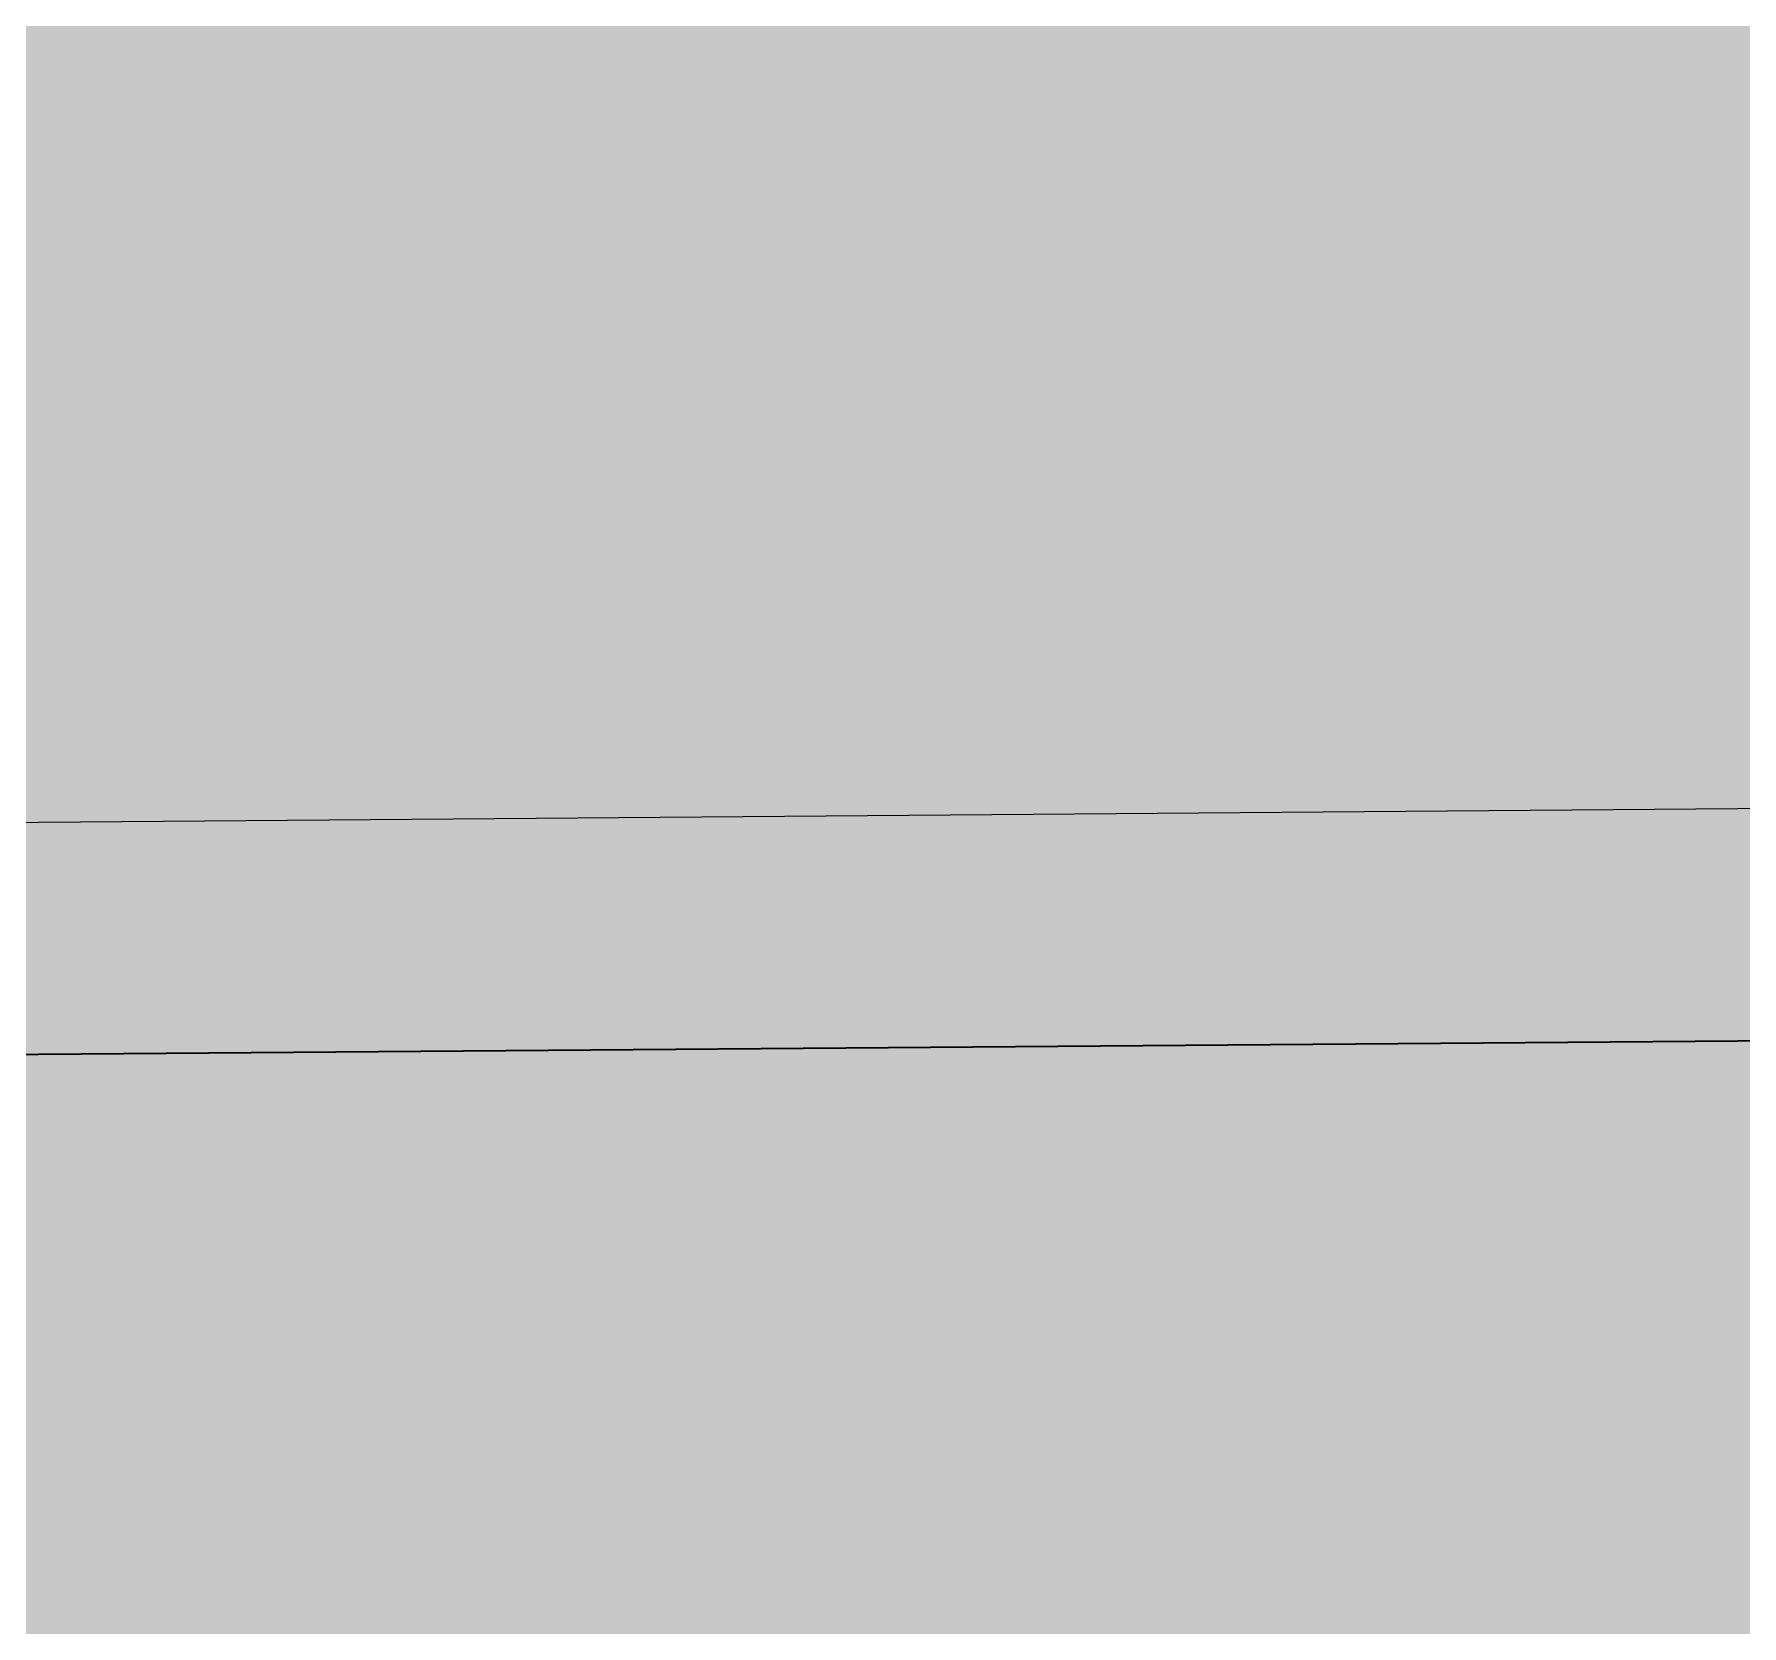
# Model space of a CAD drawing. Header units: metres. Extents: x -1147.3 to -1090.7, y 3.4 to 26.8.
# Drawn here: x -1144.34 to -1141.393, y 20.332 to 23.08 of the extents above; entities that cross this region are included whole.
import ezdxf

# ---------------------------------------------------------------- set-up
doc = ezdxf.new("R2010")
doc.units = ezdxf.units.M
for name, color, linetype, lineweight in [('A-DETL', 7, 'Continuous', 13), ('A-DETL-GENF', 7, 'Continuous', 9), ('S-BEAM', 7, 'Continuous', 50)]:
    doc.layers.add(name, color=color, linetype=linetype, lineweight=lineweight)

# ---------------------------------------------------------------- blocks, each defined once
blk = doc.blocks.new('03_SFR_ACS_Abutment_BR08_Retaining wall CS - ABUTMENT EAST_BR8_1-7988247-DRG-2873023 - SECTION 2')
at = {"layer": 'S-BEAM', "lineweight": 25, "true_color": 0xc0c0c0}
blk.add_hatch(color=9, dxfattribs=at).paths.add_polyline_path([(-1145.8229, 20.1101), (-1135.8419, 20.1868), (-1135.8415, 21.3868), (-1136.0535, 21.3847), (-1145.8229, 21.3073), (-1145.8229, 20.5146)])

msp = doc.modelspace()

# ---------------------------------------------------------------- hatches: boundary and pattern name
at = {"layer": 'A-DETL-GENF', "true_color": 0xc0c0c0}
msp.add_hatch(color=9, dxfattribs=at).paths.add_polyline_path([(-1145.8409, 21.3073), (-1136.0351, 21.3853), (-1136.0351, 23.4305), (-1145.8409, 23.2172), (-1145.8409, 21.3418)])

# ---------------------------------------------------------------- linework, layer by layer
at = {"layer": 'A-DETL', "lineweight": 25}
msp.add_line((-1136.0532, 21.7852), (-1145.8409, 21.7071), dxfattribs=at)
at = {"layer": 'A-DETL', "lineweight": 35}
msp.add_line((-1145.8409, 21.3073), (-1136.0351, 21.3848), dxfattribs=at)

# ---------------------------------------------------------------- block references
at = {"layer": 'S-BEAM', "lineweight": 25}
msp.add_blockref('03_SFR_ACS_Abutment_BR08_Retaining wall CS - ABUTMENT EAST_BR8_1-7988247-DRG-2873023 - SECTION 2', (0, 0), dxfattribs=at)

doc.saveas('drawing.dxf')
